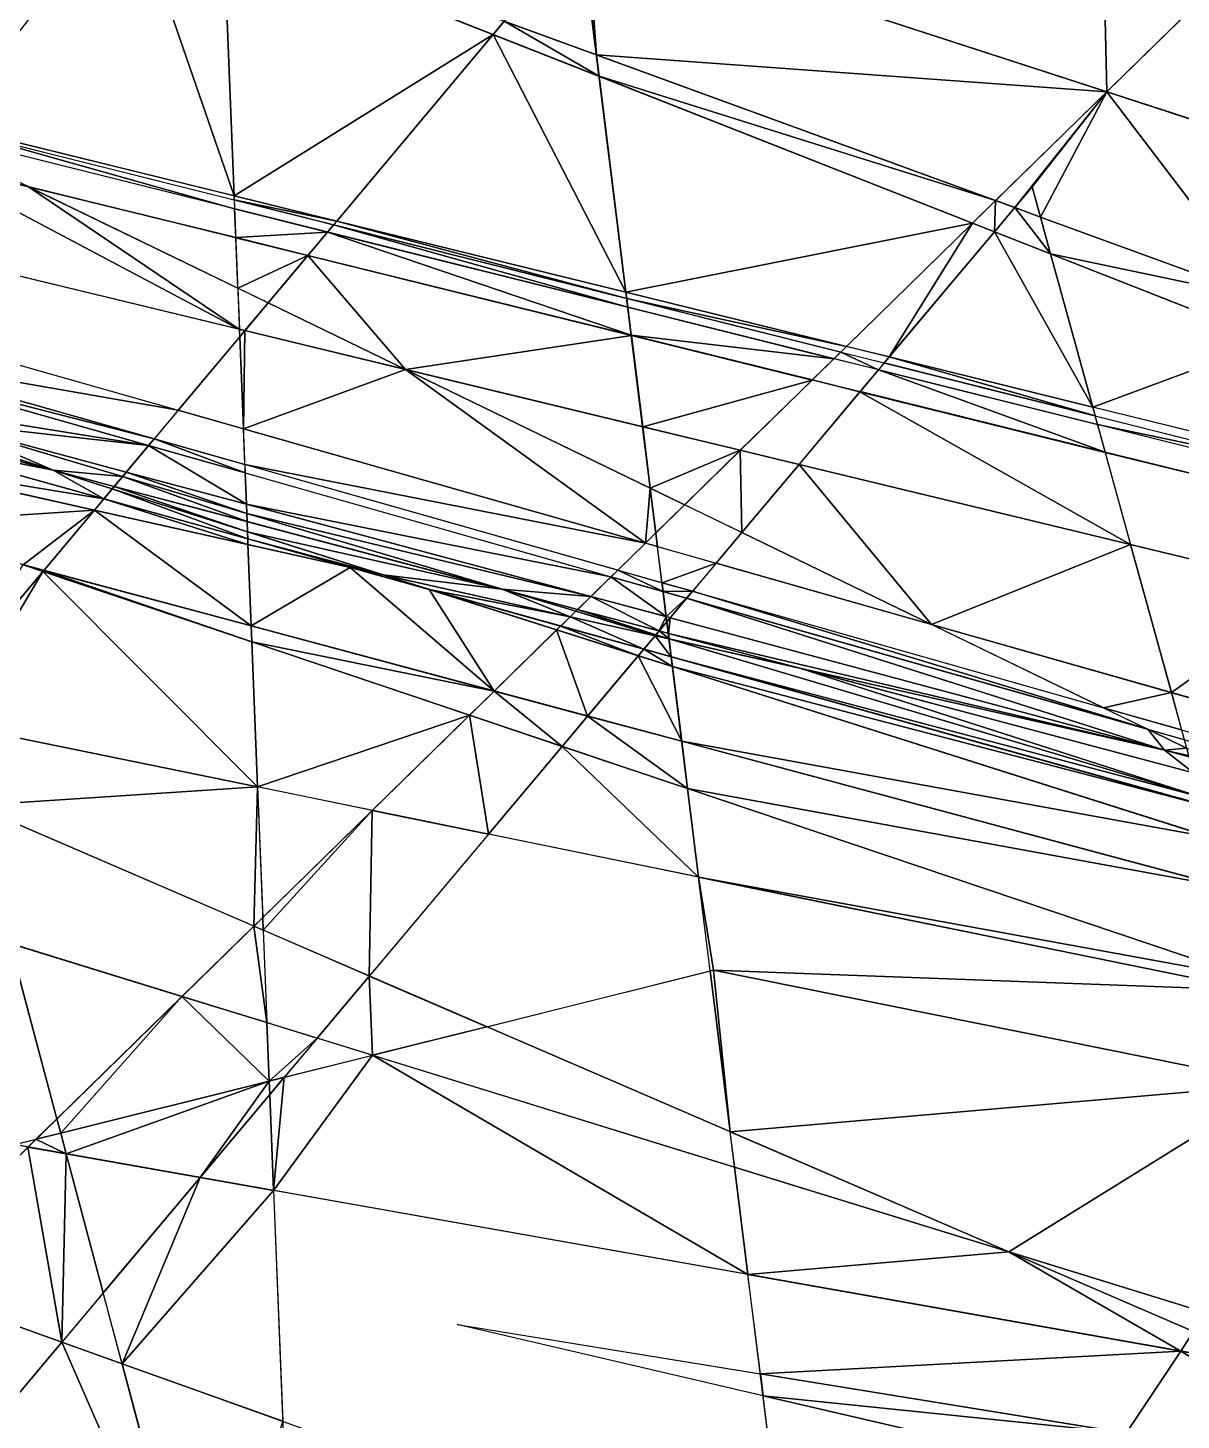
# Model space of a CAD drawing. Header units: metres. Extents: x -225 to 770, y -544 to 564.
# Drawn here: x 162.9 to 217.3, y 294 to 359.7 of the extents above; entities that cross this region are included whole.
import ezdxf

# ---------------------------------------------------------------- set-up
doc = ezdxf.new("R2010")
doc.units = ezdxf.units.M

msp = doc.modelspace()

# ---------------------------------------------------------------- linework, layer by layer
for p, q in [((293.37103, -475.85074, -728.49304), (164.16443, 563.9141, -1116.1304)), ((164.16443, 563.9141, -1116.1304), (201.89743, -384.79602, -724.80273)), ((388.77362, -535.27014, -747.6679), (119.34433, 476.88977, -1057.5647)), ((-161.32059, -10.187912, -715.7775), (326.06714, 466.47064, -1150.1343)), ((-35.793427, -83.73827, -743.004), (324.84503, 459.20618, -1146.4285)), ((249.52759, 436.53705, -1101.2909), (-201.80836, -101.81976, -657.25964)), ((32.129852, 419.3811, -991.81995), (760.3008, 133.12076, -1210.292)), ((30.675568, 416.25635, -989.7898), (730.02356, 77.34354, -1172.0273)), ((731.95435, 188.18149, -1220.7225), (38.14865, 413.7586, -992.2217)), ((38.14865, 413.7586, -992.2217), (765.15857, 148.19702, -1219.0732)), ((757.08057, 205.05893, -1239.7969), (18.314148, 389.6963, -972.5342)), ((18.314148, 389.6963, -972.5342), (754.4347, 208.65134, -1240.1035)), ((28.200867, 387.7458, -976.3353), (757.08057, 205.05893, -1239.7969)), ((761.18066, 204.59119, -1241.5203), (29.160217, 385.1684, -975.6745)), ((29.160217, 385.1684, -975.6745), (755.39404, 206.07397, -1239.4426)), ((758.76697, 204.04391, -1240.151), (15.405579, 383.44684, -968.47406)), ((15.405579, 383.44684, -968.47406), (732.4187, 179.90198, -1217.3708)), ((760.3008, 133.12076, -1210.292), (21.19217, 381.9641, -970.55176)), ((21.19217, 381.9641, -970.55176), (730.46954, 171.07516, -1212.6499)), ((765.15857, 148.19702, -1219.0732), (27.705933, 382.0437, -973.6444)), ((27.705933, 382.0437, -973.6444), (738.9325, 179.98157, -1220.4635)), ((730.02356, 77.34354, -1172.0273), (26.97879, 380.48132, -972.6294)), ((26.97879, 380.48132, -972.6294), (736.51886, 179.43427, -1219.0942)), ((732.4187, 179.90198, -1217.3708), (21.424377, 377.82434, -968.87585)), ((21.424377, 377.82434, -968.87585), (733.64087, 187.16644, -1221.0768)), ((19.010742, 377.27704, -967.5066), (731.95435, 188.18149, -1220.7225)), ((738.9325, 179.98157, -1220.4635), (86.268555, 354.79694, -989.39343)), ((86.268555, 354.79694, -989.39343), (758.76697, 204.04391, -1240.151)), ((210.2619, 352.16968, -1046.4789), (-206.00009, -143.2969, -637.40826)), ((422.08154, -417.31705, -814.1633), (210.2619, 352.16968, -1046.4789)), ((762.8671, 203.57614, -1241.8745), (68.878204, 345.26355, -977.11786)), ((68.878204, 345.26355, -977.11786), (710.635, 147.01282, -1192.9624)), ((769.61304, 199.51599, -1243.2913), (115.37268, 315.28015, -986.0206)), ((115.37268, 315.28015, -986.0206), (690.77, 108.9689, -1167.2322)), ((73.08838, 284.7296, -952.99493), (195.22412, 315.22046, -1023.4873)), ((195.22412, 315.22046, -1023.4873), (769.61304, 199.51599, -1243.2913)), ((730.46954, 171.07516, -1212.6499), (183.12543, 298.50217, -1010.5984)), ((183.12543, 298.50217, -1010.5984), (761.18066, 204.59119, -1241.5203))]:
    msp.add_line(p, q)
for points in [[(212.94452, 392.9005, -1065.2998), (213.78015, 356.65552, -1050.065), (189.24573, 364.6324, -1041.9846), (189.24583, 364.63248, -1041.9845)], [(213.78015, 356.65552, -1050.065), (212.94452, 392.9005, -1065.2998), (218.61176, 361.38074, -1054.3708), (218.61186, 361.38083, -1054.3707)], [(167.65543, 366.10297, -1032.4814), (172.60281, 351.74982, -1028.616), (159.00116, 355.09503, -1023.6719), (159.00127, 355.09512, -1023.67175)], [(167.65543, 366.10297, -1032.4814), (172.1015, 364.3551, -1033.8154), (172.60281, 351.74982, -1028.616), (172.60292, 351.7499, -1028.6158)], [(189.24573, 364.6324, -1041.9846), (189.70282, 358.399, -1039.5117), (188.96921, 364.30255, -1041.7126), (188.96931, 364.30264, -1041.7125)], [(189.70282, 358.399, -1039.5117), (189.24573, 364.6324, -1041.9846), (213.78015, 356.65552, -1050.065), (213.78026, 356.6556, -1050.0648)], [(184.82114, 359.35474, -1037.6316), (172.60281, 351.74982, -1028.616), (172.1015, 364.3551, -1033.8154), (172.10161, 364.3552, -1033.8153)], [(172.1015, 364.3551, -1033.8154), (185.35223, 359.98822, -1038.1542), (184.82114, 359.35474, -1037.6316), (184.82124, 359.35483, -1037.6315)], [(185.35223, 359.98822, -1038.1542), (188.96921, 364.30255, -1041.7126), (189.70282, 358.399, -1039.5117), (189.70293, 358.39908, -1039.5116)], [(213.78015, 356.65552, -1050.065), (218.61176, 361.38074, -1054.3708), (219.81409, 354.69373, -1052.0521), (219.8142, 354.69382, -1052.052)], [(189.82867, 357.3861, -1039.134), (184.82114, 359.35474, -1037.6316), (185.35223, 359.98822, -1038.1542), (185.35234, 359.9883, -1038.154)], [(189.70282, 358.399, -1039.5117), (189.82867, 357.3861, -1039.134), (185.35223, 359.98822, -1038.1542), (185.35234, 359.9883, -1038.154)], [(172.60281, 351.74982, -1028.616), (184.82114, 359.35474, -1037.6316), (177.44672, 350.55847, -1030.3767), (177.44682, 350.55856, -1030.3766)], [(191.09424, 347.20197, -1035.3373), (177.44672, 350.55847, -1030.3767), (184.82114, 359.35474, -1037.6316), (184.82124, 359.35483, -1037.6315)], [(184.82114, 359.35474, -1037.6316), (189.82867, 357.3861, -1039.134), (191.09424, 347.20197, -1035.3373), (191.09435, 347.20206, -1035.3372)], [(213.78015, 356.65552, -1050.065), (208.5307, 351.5216, -1045.3866), (189.70282, 358.399, -1039.5117), (189.70293, 358.39908, -1039.5116)], [(189.82867, 357.3861, -1039.134), (189.70282, 358.399, -1039.5117), (208.5307, 351.5216, -1045.3866), (208.5308, 351.5217, -1045.3865)], [(207.44571, 350.4605, -1044.4197), (191.09424, 347.20197, -1035.3373), (189.82867, 357.3861, -1039.134), (189.82878, 357.3862, -1039.1339)], [(208.5307, 351.5216, -1045.3866), (207.44571, 350.4605, -1044.4197), (189.82867, 357.3861, -1039.134), (189.82878, 357.3862, -1039.1339)], [(208.5307, 351.5216, -1045.3866), (213.78015, 356.65552, -1050.065), (209.43872, 351.18988, -1045.6699), (209.43883, 351.18997, -1045.6698)], [(210.2619, 352.16968, -1046.4789), (209.43872, 351.18988, -1045.6699), (213.78015, 356.65552, -1050.065), (213.78026, 356.6556, -1050.0648)], [(213.78015, 356.65552, -1050.065), (210.65381, 350.7461, -1046.0491), (210.2619, 352.16968, -1046.4789), (210.26201, 352.16977, -1046.4788)], [(213.78015, 356.65552, -1050.065), (221.21771, 346.88727, -1049.3455), (210.65381, 350.7461, -1046.0491), (210.65392, 350.7462, -1046.049)], [(221.21771, 346.88727, -1049.3455), (213.78015, 356.65552, -1050.065), (219.81409, 354.69373, -1052.0521), (219.8142, 354.69382, -1052.052)], [(158.63306, 354.62683, -1023.29724), (158.91373, 354.98383, -1023.5829), (172.6275, 351.1292, -1028.36), (172.62761, 351.1293, -1028.3599)], [(172.61075, 351.55084, -1028.5338), (172.6275, 351.1292, -1028.36), (158.91373, 354.98383, -1023.5829), (158.91383, 354.98392, -1023.58276)], [(157.71301, 353.4566, -1022.36066), (172.85345, 345.44836, -1026.0167), (154.83572, 349.79675, -1019.43176), (154.83583, 349.79684, -1019.43164)], [(162.9072, 352.1753, -1024.2471), (157.71301, 353.4566, -1022.36066), (157.71948, 353.46484, -1022.36725), (157.71959, 353.46494, -1022.3671)], [(162.9072, 352.1753, -1024.2471), (172.85345, 345.44836, -1026.0167), (157.71301, 353.4566, -1022.36066), (157.71312, 353.4567, -1022.36053)], [(157.71948, 353.46484, -1022.36725), (162.86438, 352.19598, -1024.2358), (162.9072, 352.1753, -1024.2471), (162.9073, 352.17538, -1024.247)], [(172.6814, 349.7751, -1027.8014), (162.9072, 352.1753, -1024.2471), (162.86438, 352.19598, -1024.2358), (162.86449, 352.19608, -1024.2357)], [(162.9072, 352.1753, -1024.2471), (172.6814, 349.7751, -1027.8014), (172.6818, 349.76404, -1027.7969), (172.6819, 349.76413, -1027.7968)], [(162.9072, 352.1753, -1024.2471), (172.77612, 347.39264, -1026.8186), (172.85345, 345.44836, -1026.0167), (172.85356, 345.44846, -1026.0166)], [(209.43872, 351.18988, -1045.6699), (210.2619, 352.16968, -1046.4789), (210.65381, 350.7461, -1046.0491), (210.65392, 350.7462, -1046.049)], [(172.61075, 351.55084, -1028.5338), (172.60281, 351.74982, -1028.616), (177.44672, 350.55847, -1030.3767), (177.44682, 350.55856, -1030.3766)], [(172.61075, 351.55084, -1028.5338), (177.44672, 350.55847, -1030.3767), (177.2945, 350.37683, -1030.2268), (177.2946, 350.37692, -1030.2267)], [(207.44571, 350.4605, -1044.4197), (208.5307, 351.5216, -1045.3866), (208.48325, 350.0526, -1044.731), (208.48335, 350.0527, -1044.7308)], [(209.43872, 351.18988, -1045.6699), (208.48325, 350.0526, -1044.731), (208.5307, 351.5216, -1045.3866), (208.5308, 351.5217, -1045.3865)], [(172.6814, 349.7751, -1027.8014), (172.6275, 351.1292, -1028.36), (177.0075, 350.0346, -1029.9445), (177.00761, 350.0347, -1029.9443)], [(208.48325, 350.0526, -1044.731), (209.43872, 351.18988, -1045.6699), (211.13123, 349.01166, -1045.5255), (211.13133, 349.01175, -1045.5254)], [(210.65381, 350.7461, -1046.0491), (211.13123, 349.01166, -1045.5255), (209.43872, 351.18988, -1045.6699), (209.43883, 351.18997, -1045.6698)], [(211.13123, 349.01166, -1045.5255), (210.65381, 350.7461, -1046.0491), (221.21771, 346.88727, -1049.3455), (221.21782, 346.88736, -1049.3453)], [(177.2945, 350.37683, -1030.2268), (191.18243, 346.49194, -1035.0725), (177.0075, 350.0346, -1029.9445), (177.00761, 350.0347, -1029.9443)], [(177.44672, 350.55847, -1030.3767), (191.13062, 346.909, -1035.228), (177.2945, 350.37683, -1030.2268), (177.2946, 350.37692, -1030.2267)], [(191.18243, 346.49194, -1035.0725), (177.2945, 350.37683, -1030.2268), (191.13062, 346.909, -1035.228), (191.13072, 346.9091, -1035.2279)], [(177.44672, 350.55847, -1030.3767), (191.09424, 347.20197, -1035.3373), (191.13062, 346.909, -1035.228), (191.13072, 346.9091, -1035.2279)], [(191.09424, 347.20197, -1035.3373), (207.44571, 350.4605, -1044.4197), (201.49759, 344.6433, -1039.1188), (201.4977, 344.6434, -1039.1187)], [(203.52063, 344.14575, -1039.8541), (201.49759, 344.6433, -1039.1188), (207.44571, 350.4605, -1044.4197), (207.44582, 350.4606, -1044.4196)], [(203.52063, 344.14575, -1039.8541), (207.44571, 350.4605, -1044.4197), (208.48325, 350.0526, -1044.731), (208.48335, 350.0527, -1044.7308)], [(172.6814, 349.7751, -1027.8014), (177.0075, 350.0346, -1029.9445), (176.08606, 348.9355, -1029.038), (176.08617, 348.93558, -1029.0378)], [(172.77612, 347.39264, -1026.8186), (172.6818, 349.76404, -1027.7969), (176.07828, 348.9262, -1029.0303), (176.07838, 348.9263, -1029.0302)], [(177.0075, 350.0346, -1029.9445), (191.34644, 345.17218, -1034.5806), (176.08606, 348.9355, -1029.038), (176.08617, 348.93558, -1029.0378)], [(191.34644, 345.17218, -1034.5806), (177.0075, 350.0346, -1029.9445), (191.18243, 346.49194, -1035.0725), (191.18254, 346.49203, -1035.0724)], [(203.52063, 344.14575, -1039.8541), (208.48325, 350.0526, -1044.731), (213.12067, 341.78473, -1043.3436), (213.12077, 341.78482, -1043.3435)], [(211.13123, 349.01166, -1045.5255), (213.12067, 341.78473, -1043.3436), (208.48325, 350.0526, -1044.731), (208.48335, 350.0527, -1044.7308)], [(172.77612, 347.39264, -1026.8186), (176.07828, 348.9262, -1029.0303), (174.21005, 346.69775, -1027.1924), (174.21016, 346.69785, -1027.1923)], [(176.07828, 348.9262, -1029.0303), (180.69177, 343.55664, -1028.8813), (174.21005, 346.69775, -1027.1924), (174.21016, 346.69785, -1027.1923)], [(176.08606, 348.9355, -1029.038), (191.34802, 345.15942, -1034.5758), (176.07828, 348.9262, -1029.0303), (176.07838, 348.9263, -1029.0302)], [(180.69177, 343.55664, -1028.8813), (176.07828, 348.9262, -1029.0303), (191.34802, 345.15942, -1034.5758), (191.34813, 345.15952, -1034.5757)], [(191.34802, 345.15942, -1034.5758), (176.08606, 348.9355, -1029.038), (191.34644, 345.17218, -1034.5806), (191.34654, 345.17227, -1034.5804)], [(221.21771, 346.88727, -1049.3455), (221.57391, 344.90643, -1048.6586), (211.13123, 349.01166, -1045.5255), (211.13133, 349.01175, -1045.5254)], [(213.12067, 341.78473, -1043.3436), (211.13123, 349.01166, -1045.5255), (221.57391, 344.90643, -1048.6586), (221.57402, 344.90652, -1048.6584)], [(201.49759, 344.6433, -1039.1188), (191.13062, 346.909, -1035.228), (191.09424, 347.20197, -1035.3373), (191.09435, 347.20206, -1035.3372)], [(191.13062, 346.909, -1035.228), (201.49759, 344.6433, -1039.1188), (201.2268, 344.37848, -1038.8774), (201.22691, 344.37857, -1038.8773)], [(173.11057, 345.38623, -1026.1106), (174.21005, 346.69775, -1027.1924), (180.69177, 343.55664, -1028.8813), (180.69188, 343.55673, -1028.8812)], [(191.34644, 345.17218, -1034.5806), (191.18243, 346.49194, -1035.0725), (200.90353, 344.06238, -1038.5894), (200.90364, 344.06247, -1038.5892)], [(154.63614, 344.3098, -1016.9723), (154.15448, 346.1192, -1017.52625), (169.96039, 341.62866, -1023.0115), (169.9605, 341.62875, -1023.01135)], [(172.86743, 345.0963, -1025.8715), (173.04022, 340.75372, -1024.0802), (169.96039, 341.62866, -1023.0115), (169.9605, 341.62875, -1023.01135)], [(172.86743, 345.0963, -1025.8715), (172.85345, 345.44836, -1026.0167), (173.11057, 345.38623, -1026.1106), (173.11067, 345.38632, -1026.1105)], [(172.86743, 345.0963, -1025.8715), (173.11057, 345.38623, -1026.1106), (173.04022, 340.75372, -1024.0802), (173.04033, 340.7538, -1024.0801)], [(180.69177, 343.55664, -1028.8813), (173.04022, 340.75372, -1024.0802), (173.11057, 345.38623, -1026.1106), (173.11067, 345.38632, -1026.1105)], [(180.69177, 343.55664, -1028.8813), (191.34802, 345.15942, -1034.5758), (191.88284, 340.85583, -1032.9714), (191.88295, 340.85593, -1032.9713)], [(191.34644, 345.17218, -1034.5806), (200.90353, 344.06238, -1038.5894), (199.8852, 343.06647, -1037.6819), (199.8853, 343.06656, -1037.6818)], [(191.88284, 340.85583, -1032.9714), (191.34802, 345.15942, -1034.5758), (199.87457, 343.0561, -1037.6724), (199.87468, 343.05618, -1037.6722)], [(213.12067, 341.78473, -1043.3436), (221.57391, 344.90643, -1048.6586), (222.55225, 339.46503, -1046.7719), (222.55235, 339.46512, -1046.7717)], [(168.83514, 340.2865, -1021.9044), (154.74774, 343.89056, -1016.8439), (154.63614, 344.3098, -1016.9723), (154.63625, 344.3099, -1016.97217)], [(154.63614, 344.3098, -1016.9723), (169.96039, 341.62866, -1023.0115), (168.83514, 340.2865, -1021.9044), (168.83525, 340.2866, -1021.9043)], [(203.00858, 343.53625, -1039.3508), (200.90353, 344.06238, -1038.5894), (201.2268, 344.37848, -1038.8774), (201.22691, 344.37857, -1038.8773)], [(203.00858, 343.53625, -1039.3508), (201.2268, 344.37848, -1038.8774), (203.28317, 343.8631, -1039.6207), (203.28328, 343.8632, -1039.6206)], [(168.56763, 339.9674, -1021.64124), (155.22076, 342.1134, -1016.2998), (154.74774, 343.89056, -1016.8439), (154.74785, 343.89066, -1016.84375)], [(154.74774, 343.89056, -1016.8439), (168.83514, 340.2865, -1021.9044), (168.56763, 339.9674, -1021.64124), (168.56773, 339.9675, -1021.6411)], [(180.69177, 343.55664, -1028.8813), (192.00977, 335.36438, -1030.6633), (173.04022, 340.75372, -1024.0802), (173.04033, 340.7538, -1024.0801)], [(180.69177, 343.55664, -1028.8813), (191.88284, 340.85583, -1032.9714), (192.2428, 337.95886, -1031.8914), (192.2429, 337.95895, -1031.8912)], [(180.69177, 343.55664, -1028.8813), (192.2428, 337.95886, -1031.8914), (192.00977, 335.36438, -1030.6633), (192.00987, 335.36447, -1030.6632)], [(213.70602, 339.65808, -1042.7015), (202.14557, 342.50903, -1038.5028), (203.00858, 343.53625, -1039.3508), (203.00868, 343.53635, -1039.3507)], [(213.70602, 339.65808, -1042.7015), (203.00858, 343.53625, -1039.3508), (213.34998, 340.95166, -1043.092), (213.35008, 340.95175, -1043.0919)], [(213.23517, 341.3687, -1043.218), (203.28317, 343.8631, -1039.6207), (203.52063, 344.14575, -1039.8541), (203.52074, 344.14584, -1039.854)], [(213.23517, 341.3687, -1043.218), (203.52063, 344.14575, -1039.8541), (213.12067, 341.78473, -1043.3436), (213.12077, 341.78482, -1043.3435)], [(191.88284, 340.85583, -1032.9714), (199.87457, 343.0561, -1037.6724), (196.48828, 339.74426, -1034.6545), (196.48839, 339.74435, -1034.6544)], [(202.13638, 342.4981, -1038.4938), (199.87457, 343.0561, -1037.6724), (199.8852, 343.06647, -1037.6819), (199.8853, 343.06656, -1037.6818)], [(202.13638, 342.4981, -1038.4938), (199.8852, 343.06647, -1037.6819), (202.14557, 342.50903, -1038.5028), (202.14568, 342.50912, -1038.5027)], [(214.90588, 335.29938, -1041.3856), (199.26068, 339.07526, -1035.6677), (202.13638, 342.4981, -1038.4938), (202.13649, 342.4982, -1038.4937)], [(214.90588, 335.29938, -1041.3856), (202.13638, 342.4981, -1038.4938), (213.71017, 339.643, -1042.697), (213.71028, 339.6431, -1042.6969)], [(155.22076, 342.1134, -1016.2998), (168.56763, 339.9674, -1021.64124), (158.79645, 341.05023, -1017.52026), (158.79655, 341.05032, -1017.52014)], [(155.3675, 341.56207, -1016.131), (158.79645, 341.05023, -1017.52026), (164.06854, 338.80298, -1019.02673), (164.06865, 338.80307, -1019.0266)], [(155.49677, 341.07648, -1015.9823), (155.3675, 341.56207, -1016.131), (164.06854, 338.80298, -1019.02673), (164.06865, 338.80307, -1019.0266)], [(155.66193, 340.45605, -1015.79236), (155.49677, 341.07648, -1015.9823), (164.06854, 338.80298, -1019.02673), (164.06865, 338.80307, -1019.0266)], [(167.34464, 338.50867, -1020.438), (164.06854, 338.80298, -1019.02673), (158.79645, 341.05023, -1017.52026), (158.79655, 341.05032, -1017.52014)], [(158.79645, 341.05023, -1017.52026), (167.51807, 338.71558, -1020.60864), (167.34464, 338.50867, -1020.438), (167.34474, 338.50876, -1020.43787)], [(167.51807, 338.71558, -1020.60864), (158.79645, 341.05023, -1017.52026), (168.56763, 339.9674, -1021.64124), (168.56773, 339.9675, -1021.6411)], [(213.34998, 340.95166, -1043.092), (213.23517, 341.3687, -1043.218), (222.63354, 339.01312, -1046.6151), (222.63365, 339.0132, -1046.615)], [(213.34998, 340.95166, -1043.092), (222.63354, 339.01312, -1046.6151), (222.70535, 338.61346, -1046.4766), (222.70546, 338.61356, -1046.4764)], [(166.45776, 337.4508, -1019.56555), (156.00586, 339.164, -1015.3967), (155.66193, 340.45605, -1015.79236), (155.66203, 340.45615, -1015.79224)], [(155.66193, 340.45605, -1015.79236), (164.06854, 338.80298, -1019.02673), (166.45776, 337.4508, -1019.56555), (166.45787, 337.4509, -1019.5654)], [(173.12286, 338.67426, -1023.2225), (168.56763, 339.9674, -1021.64124), (168.83514, 340.2865, -1021.9044), (168.83525, 340.2866, -1021.9043)], [(173.12286, 338.67426, -1023.2225), (168.83514, 340.2865, -1021.9044), (173.10693, 339.07617, -1023.38824), (173.10704, 339.07626, -1023.3881)], [(173.10693, 339.07617, -1023.38824), (173.04022, 340.75372, -1024.0802), (192.00977, 335.36438, -1030.6633), (192.00987, 335.36447, -1030.6632)], [(191.88284, 340.85583, -1032.9714), (196.48828, 339.74426, -1034.6545), (192.2428, 337.95886, -1031.8914), (192.2429, 337.95895, -1031.8912)], [(168.56763, 339.9674, -1021.64124), (173.18155, 337.19946, -1022.61414), (167.51807, 338.71558, -1020.60864), (167.51817, 338.71567, -1020.6085)], [(168.56763, 339.9674, -1021.64124), (173.12286, 338.67426, -1023.2225), (173.18155, 337.19946, -1022.61414), (173.18166, 337.19955, -1022.614)], [(196.48828, 339.74426, -1034.6545), (193.8609, 337.1748, -1032.313), (192.2428, 337.95886, -1031.8914), (192.2429, 337.95895, -1031.8912)], [(193.8609, 337.1748, -1032.313), (196.48828, 339.74426, -1034.6545), (196.5636, 335.86493, -1033.0172), (196.5637, 335.86502, -1033.0171)], [(199.26068, 339.07526, -1035.6677), (196.5636, 335.86493, -1033.0172), (196.48828, 339.74426, -1034.6545), (196.48839, 339.74435, -1034.6544)], [(213.71017, 339.643, -1042.697), (213.70602, 339.65808, -1042.7015), (222.92633, 337.38428, -1046.0503), (222.92644, 337.38437, -1046.0502)], [(213.71017, 339.643, -1042.697), (222.92633, 337.38428, -1046.0503), (222.92914, 337.3689, -1046.045), (222.92924, 337.369, -1046.0449)], [(166.45776, 337.4508, -1019.56555), (166.0133, 336.9206, -1019.12823), (156.00586, 339.164, -1015.3967), (156.00597, 339.1641, -1015.3966)], [(156.76291, 336.32013, -1014.526), (156.00586, 339.164, -1015.3967), (166.0133, 336.9206, -1019.12823), (166.01341, 336.9207, -1019.1281)], [(173.10693, 339.07617, -1023.38824), (192.00977, 335.36438, -1030.6633), (190.70618, 334.08948, -1029.5015), (190.70628, 334.08957, -1029.5013)], [(196.5636, 335.86493, -1033.0172), (199.26068, 339.07526, -1035.6677), (205.51257, 331.5282, -1035.3492), (205.51268, 331.5283, -1035.3491)], [(214.90588, 335.29938, -1041.3856), (205.51257, 331.5282, -1035.3492), (199.26068, 339.07526, -1035.6677), (199.26079, 339.07535, -1035.6676)], [(166.85156, 337.92053, -1019.95294), (166.45776, 337.4508, -1019.56555), (164.06854, 338.80298, -1019.02673), (164.06865, 338.80307, -1019.0266)], [(164.06854, 338.80298, -1019.02673), (167.34464, 338.50867, -1020.438), (166.95056, 338.03857, -1020.05035), (166.95067, 338.03867, -1020.05023)], [(166.85156, 337.92053, -1019.95294), (164.06854, 338.80298, -1019.02673), (166.95056, 338.03857, -1020.05035), (166.95067, 338.03867, -1020.05023)], [(173.21417, 336.37726, -1022.27496), (166.95056, 338.03857, -1020.05035), (167.34464, 338.50867, -1020.438), (167.34474, 338.50876, -1020.43787)], [(173.19867, 336.76807, -1022.43616), (167.34464, 338.50867, -1020.438), (167.51807, 338.71558, -1020.60864), (167.51817, 338.71567, -1020.6085)], [(167.34464, 338.50867, -1020.438), (173.19867, 336.76807, -1022.43616), (173.21417, 336.37726, -1022.27496), (173.21428, 336.37735, -1022.27484)], [(173.19867, 336.76807, -1022.43616), (167.51807, 338.71558, -1020.60864), (173.18155, 337.19946, -1022.61414), (173.18166, 337.19955, -1022.614)], [(190.38379, 333.77423, -1029.2142), (173.18155, 337.19946, -1022.61414), (173.12286, 338.67426, -1023.2225), (173.12297, 338.67435, -1023.22235)], [(166.85156, 337.92053, -1019.95294), (173.2467, 335.5609, -1021.9383), (166.45776, 337.4508, -1019.56555), (166.45787, 337.4509, -1019.5654)], [(166.85156, 337.92053, -1019.95294), (166.95056, 338.03857, -1020.05035), (173.23334, 335.89685, -1022.0768), (173.23344, 335.89694, -1022.07666)], [(166.85156, 337.92053, -1019.95294), (173.23334, 335.89685, -1022.0768), (173.2467, 335.5609, -1021.9383), (173.24681, 335.561, -1021.9382)], [(166.95056, 338.03857, -1020.05035), (173.21417, 336.37726, -1022.27496), (173.23334, 335.89685, -1022.0768), (173.23344, 335.89694, -1022.07666)], [(192.2428, 337.95886, -1031.8914), (192.50504, 335.8487, -1031.1046), (192.00977, 335.36438, -1030.6633), (192.00987, 335.36447, -1030.6632)], [(192.50504, 335.8487, -1031.1046), (192.2428, 337.95886, -1031.8914), (193.8609, 337.1748, -1032.313), (193.86101, 337.1749, -1032.3129)], [(166.0133, 336.9206, -1019.12823), (166.45776, 337.4508, -1019.56555), (173.2572, 335.29675, -1021.8293), (173.25731, 335.29684, -1021.82916)], [(173.2467, 335.5609, -1021.9383), (173.2572, 335.29675, -1021.8293), (166.45776, 337.4508, -1019.56555), (166.45787, 337.4509, -1019.5654)], [(173.18155, 337.19946, -1022.61414), (190.38379, 333.77423, -1029.2142), (189.43677, 332.84796, -1028.3702), (189.43687, 332.84805, -1028.3701)], [(173.19867, 336.76807, -1022.43616), (173.18155, 337.19946, -1022.61414), (189.43677, 332.84796, -1028.3702), (189.43687, 332.84805, -1028.3701)], [(166.0133, 336.9206, -1019.12823), (162.64691, 334.339, -1016.4346), (156.76291, 336.32013, -1014.526), (156.76302, 336.32022, -1014.5259)], [(162.64691, 334.339, -1016.4346), (166.0133, 336.9206, -1019.12823), (163.6286, 334.0761, -1016.7821), (163.62871, 334.0762, -1016.782)], [(173.40991, 331.45618, -1020.2451), (163.6286, 334.0761, -1016.7821), (166.0133, 336.9206, -1019.12823), (166.01341, 336.9207, -1019.1281)], [(173.40991, 331.45618, -1020.2451), (166.0133, 336.9206, -1019.12823), (173.2572, 335.29675, -1021.8293), (173.25731, 335.29684, -1021.82916)], [(185.24573, 333.18616, -1026.5482), (173.21417, 336.37726, -1022.27496), (173.19867, 336.76807, -1022.43616), (173.19878, 336.76816, -1022.43604)], [(173.19867, 336.76807, -1022.43616), (189.43677, 332.84796, -1028.3702), (185.24573, 333.18616, -1026.5482), (185.24583, 333.18625, -1026.5481)], [(185.24573, 333.18616, -1026.5482), (173.23334, 335.89685, -1022.0768), (173.21417, 336.37726, -1022.27496), (173.21428, 336.37735, -1022.27484)], [(179.63284, 333.86755, -1024.2067), (173.2467, 335.5609, -1021.9383), (173.23334, 335.89685, -1022.0768), (173.23344, 335.89694, -1022.07666)], [(173.23334, 335.89685, -1022.0768), (185.24573, 333.18616, -1026.5482), (179.63284, 333.86755, -1024.2067), (179.63295, 333.86765, -1024.2065)], [(192.58554, 335.20074, -1030.863), (192.00977, 335.36438, -1030.6633), (192.50504, 335.8487, -1031.1046), (192.50514, 335.8488, -1031.1045)], [(205.51257, 331.5282, -1035.3492), (195.34656, 334.41638, -1031.8213), (196.5636, 335.86493, -1033.0172), (196.5637, 335.86502, -1033.0171)], [(179.63284, 333.86755, -1024.2067), (178.07632, 334.2165, -1023.6262), (173.2467, 335.5609, -1021.9383), (173.24681, 335.561, -1021.9382)], [(173.2572, 335.29675, -1021.8293), (173.2467, 335.5609, -1021.9383), (178.07632, 334.2165, -1023.6262), (178.07643, 334.21658, -1023.6261)], [(173.40991, 331.45618, -1020.2451), (173.2572, 335.29675, -1021.8293), (178.07632, 334.2165, -1023.6262), (178.07643, 334.21658, -1023.6261)], [(192.79724, 333.4969, -1030.2278), (192.58554, 335.20074, -1030.863), (195.34656, 334.41638, -1031.8213), (195.34666, 334.41647, -1031.8212)], [(205.51257, 331.5282, -1035.3492), (214.90588, 335.29938, -1041.3856), (216.82898, 328.31317, -1039.2764), (216.82909, 328.31326, -1039.2762)], [(223.68204, 333.18134, -1044.593), (216.82898, 328.31317, -1039.2764), (214.90588, 335.29938, -1041.3856), (214.90599, 335.29947, -1041.3855)], [(158.87091, 328.40112, -1012.10144), (162.64691, 334.339, -1016.4346), (163.58441, 334.02338, -1016.73865), (163.58452, 334.02347, -1016.7385)], [(162.64691, 334.339, -1016.4346), (163.6286, 334.0761, -1016.7821), (163.58441, 334.02338, -1016.73865), (163.58452, 334.02347, -1016.7385)], [(192.79724, 333.4969, -1030.2278), (195.34656, 334.41638, -1031.8213), (194.23245, 333.09027, -1030.7264), (194.23256, 333.09036, -1030.7263)], [(158.87091, 328.40112, -1012.10144), (163.58441, 334.02338, -1016.73865), (159.29614, 326.80347, -1011.6123), (159.29625, 326.80356, -1011.6122)], [(173.71207, 323.8603, -1017.11194), (159.29614, 326.80347, -1011.6123), (163.58441, 334.02338, -1016.73865), (163.58452, 334.02347, -1016.7385)], [(173.43982, 330.70532, -1019.9354), (163.58441, 334.02338, -1016.73865), (163.6286, 334.0761, -1016.7821), (163.62871, 334.0762, -1016.782)], [(163.58441, 334.02338, -1016.73865), (173.43982, 330.70532, -1019.9354), (173.71207, 323.8603, -1017.11194), (173.71217, 323.86038, -1017.1118)], [(163.6286, 334.0761, -1016.7821), (173.40991, 331.45618, -1020.2451), (173.43982, 330.70532, -1019.9354), (173.43993, 330.7054, -1019.9353)], [(184.8739, 328.38562, -1024.3038), (173.40991, 331.45618, -1020.2451), (178.07632, 334.2165, -1023.6262), (178.07643, 334.21658, -1023.6261)], [(178.07632, 334.2165, -1023.6262), (179.63284, 333.86755, -1024.2067), (181.81146, 333.17676, -1024.9318), (181.81157, 333.17685, -1024.9316)], [(184.8739, 328.38562, -1024.3038), (178.07632, 334.2165, -1023.6262), (181.81146, 333.17676, -1024.9318), (181.81157, 333.17685, -1024.9316)], [(179.63284, 333.86755, -1024.2067), (188.45673, 331.8896, -1027.4968), (181.81146, 333.17676, -1024.9318), (181.81157, 333.17685, -1024.9316)], [(188.45673, 331.8896, -1027.4968), (179.63284, 333.86755, -1024.2067), (185.24573, 333.18616, -1026.5482), (185.24583, 333.18625, -1026.5481)], [(192.9963, 331.89508, -1029.6307), (189.43677, 332.84796, -1028.3702), (190.38379, 333.77423, -1029.2142), (190.3839, 333.77432, -1029.2141)], [(192.8498, 333.07416, -1030.0703), (190.38379, 333.77423, -1029.2142), (190.70618, 334.08948, -1029.5015), (190.70628, 334.08957, -1029.5013)], [(192.8498, 333.07416, -1030.0703), (192.9963, 331.89508, -1029.6307), (190.38379, 333.77423, -1029.2142), (190.3839, 333.77432, -1029.2141)], [(192.8498, 333.07416, -1030.0703), (190.70618, 334.08948, -1029.5015), (192.79724, 333.4969, -1030.2278), (192.79735, 333.49698, -1030.2277)], [(181.81146, 333.17676, -1024.9318), (188.00885, 331.45154, -1027.0977), (187.82355, 331.27026, -1026.9325), (187.82365, 331.27036, -1026.9324)], [(188.00885, 331.45154, -1027.0977), (181.81146, 333.17676, -1024.9318), (188.45673, 331.8896, -1027.4968), (188.45683, 331.88968, -1027.4967)], [(184.8739, 328.38562, -1024.3038), (181.81146, 333.17676, -1024.9318), (187.82355, 331.27026, -1026.9325), (187.82365, 331.27036, -1026.9324)], [(189.43677, 332.84796, -1028.3702), (188.81464, 332.23962, -1027.8158), (185.24573, 333.18616, -1026.5482), (185.24583, 333.18625, -1026.5481)], [(185.24573, 333.18616, -1026.5482), (188.7248, 332.15167, -1027.7357), (188.45673, 331.8896, -1027.4968), (188.45683, 331.88968, -1027.4967)], [(188.7248, 332.15167, -1027.7357), (185.24573, 333.18616, -1026.5482), (188.81464, 332.23962, -1027.8158), (188.81474, 332.23972, -1027.8157)], [(192.8498, 333.07416, -1030.0703), (192.79724, 333.4969, -1030.2278), (194.23245, 333.09027, -1030.7264), (194.23256, 333.09036, -1030.7263)], [(192.8498, 333.07416, -1030.0703), (194.23245, 333.09027, -1030.7264), (193.95532, 332.76038, -1030.4541), (193.95543, 332.76047, -1030.454)], [(192.8498, 333.07416, -1030.0703), (193.95532, 332.76038, -1030.4541), (192.9963, 331.89508, -1029.6307), (192.99641, 331.89517, -1029.6306)], [(194.23245, 333.09027, -1030.7264), (215.7185, 326.5822, -1038.0087), (193.95532, 332.76038, -1030.4541), (193.95543, 332.76047, -1030.454)], [(215.7185, 326.5822, -1038.0087), (194.23245, 333.09027, -1030.7264), (213.63174, 327.5935, -1037.4648), (213.63185, 327.5936, -1037.4647)], [(216.82898, 328.31317, -1039.2764), (223.68204, 333.18134, -1044.593), (224.97339, 325.99927, -1042.1028), (224.9735, 325.99936, -1042.1027)], [(188.81464, 332.23962, -1027.8158), (189.43677, 332.84796, -1028.3702), (192.66074, 331.21948, -1029.1819), (192.66084, 331.21957, -1029.1818)], [(189.43677, 332.84796, -1028.3702), (192.9963, 331.89508, -1029.6307), (192.66074, 331.21948, -1029.1819), (192.66084, 331.21957, -1029.1818)], [(193.18579, 331.84442, -1029.6978), (192.9963, 331.89508, -1029.6307), (193.95532, 332.76038, -1030.4541), (193.95543, 332.76047, -1030.454)], [(193.95532, 332.76038, -1030.4541), (216.50323, 325.60242, -1037.9547), (193.18579, 331.84442, -1029.6978), (193.1859, 331.8445, -1029.6976)], [(216.50323, 325.60242, -1037.9547), (193.95532, 332.76038, -1030.4541), (215.7185, 326.5822, -1038.0087), (215.71861, 326.5823, -1038.0085)], [(191.93698, 330.35803, -1028.4706), (188.00885, 331.45154, -1027.0977), (188.45673, 331.8896, -1027.4968), (188.45683, 331.88968, -1027.4967)], [(192.46817, 330.99023, -1028.9926), (188.45673, 331.8896, -1027.4968), (188.7248, 332.15167, -1027.7357), (188.7249, 332.15176, -1027.7356)], [(188.45673, 331.8896, -1027.4968), (192.46817, 330.99023, -1028.9926), (191.93698, 330.35803, -1028.4706), (191.93709, 330.35812, -1028.4705)], [(192.50073, 331.02905, -1029.0245), (188.7248, 332.15167, -1027.7357), (188.81464, 332.23962, -1027.8158), (188.81474, 332.23972, -1027.8157)], [(188.7248, 332.15167, -1027.7357), (192.50073, 331.02905, -1029.0245), (192.46817, 330.99023, -1028.9926), (192.46828, 330.99033, -1028.9924)], [(192.50073, 331.02905, -1029.0245), (188.81464, 332.23962, -1027.8158), (192.66074, 331.21948, -1029.1819), (192.66084, 331.21957, -1029.1818)], [(193.02621, 331.65448, -1029.541), (192.66074, 331.21948, -1029.1819), (192.9963, 331.89508, -1029.6307), (192.99641, 331.89517, -1029.6306)], [(193.18579, 331.84442, -1029.6978), (193.02621, 331.65448, -1029.541), (192.9963, 331.89508, -1029.6307), (192.99641, 331.89517, -1029.6306)], [(193.18579, 331.84442, -1029.6978), (193.0946, 331.10437, -1029.3359), (193.02621, 331.65448, -1029.541), (193.02632, 331.65457, -1029.5409)], [(193.0946, 331.10437, -1029.3359), (193.18579, 331.84442, -1029.6978), (216.50323, 325.60242, -1037.9547), (216.50334, 325.6025, -1037.9546)], [(184.8739, 328.38562, -1024.3038), (173.43982, 330.70532, -1019.9354), (173.40991, 331.45618, -1020.2451), (173.41002, 331.45627, -1020.245)], [(184.8739, 328.38562, -1024.3038), (187.82355, 331.27026, -1026.9325), (189.28683, 327.20355, -1025.8662), (189.28694, 327.20364, -1025.8661)], [(191.67688, 330.04834, -1028.215), (187.82355, 331.27026, -1026.9325), (188.00885, 331.45154, -1027.0977), (188.00896, 331.45163, -1027.0975)], [(187.82355, 331.27026, -1026.9325), (191.67688, 330.04834, -1028.215), (189.28683, 327.20355, -1025.8662), (189.28694, 327.20364, -1025.8661)], [(188.00885, 331.45154, -1027.0977), (191.93698, 330.35803, -1028.4706), (191.67688, 330.04834, -1028.215), (191.67699, 330.04843, -1028.2148)], [(193.12708, 330.84277, -1029.2384), (192.50073, 331.02905, -1029.0245), (192.66074, 331.21948, -1029.1819), (192.66084, 331.21957, -1029.1818)], [(192.66074, 331.21948, -1029.1819), (193.02621, 331.65448, -1029.541), (193.0946, 331.10437, -1029.3359), (193.09471, 331.10446, -1029.3358)], [(193.12708, 330.84277, -1029.2384), (192.66074, 331.21948, -1029.1819), (193.0946, 331.10437, -1029.3359), (193.09471, 331.10446, -1029.3358)], [(193.0946, 331.10437, -1029.3359), (216.50323, 325.60242, -1037.9547), (199.29254, 329.4605, -1031.5372), (199.29265, 329.4606, -1031.5371)], [(193.12708, 330.84277, -1029.2384), (193.0946, 331.10437, -1029.3359), (199.29254, 329.4605, -1031.5372), (199.29265, 329.4606, -1031.5371)], [(213.63174, 327.5935, -1037.4648), (205.51257, 331.5282, -1035.3492), (216.82898, 328.31317, -1039.2764), (216.82909, 328.31326, -1039.2762)], [(183.71014, 327.24744, -1023.2667), (173.71207, 323.8603, -1017.11194), (173.43982, 330.70532, -1019.9354), (173.43993, 330.7054, -1019.9353)], [(173.43982, 330.70532, -1019.9354), (184.8739, 328.38562, -1024.3038), (183.71014, 327.24744, -1023.2667), (183.71025, 327.24753, -1023.2666)], [(193.23212, 329.99756, -1028.9233), (191.93698, 330.35803, -1028.4706), (192.46817, 330.99023, -1028.9926), (192.46828, 330.99033, -1028.9924)], [(193.12708, 330.84253, -1029.2383), (192.46817, 330.99023, -1028.9926), (192.50073, 331.02905, -1029.0245), (192.50084, 331.02914, -1029.0244)], [(192.46817, 330.99023, -1028.9926), (193.12708, 330.84253, -1029.2383), (193.23212, 329.99756, -1028.9233), (193.23222, 329.99765, -1028.9232)], [(193.12708, 330.84277, -1029.2384), (193.12708, 330.84253, -1029.2383), (192.50073, 331.02905, -1029.0245), (192.50084, 331.02914, -1029.0244)], [(193.12708, 330.84277, -1029.2384), (199.29254, 329.4605, -1031.5372), (193.12988, 330.84198, -1029.2394), (193.12999, 330.84207, -1029.2393)], [(193.12708, 330.84277, -1029.2384), (193.12988, 330.84198, -1029.2394), (193.12708, 330.84253, -1029.2383), (193.12718, 330.84262, -1029.2382)], [(193.12988, 330.84198, -1029.2394), (193.23212, 329.99756, -1028.9233), (193.12708, 330.84253, -1029.2383), (193.12718, 330.84262, -1029.2382)], [(199.29254, 329.4605, -1031.5372), (218.18341, 323.39282, -1037.7909), (193.12988, 330.84198, -1029.2394), (193.12999, 330.84207, -1029.2393)], [(193.23212, 329.99756, -1028.9233), (193.12988, 330.84198, -1029.2394), (218.18341, 323.39282, -1037.7909), (218.18352, 323.3929, -1037.7908)], [(193.72708, 326.01422, -1027.4382), (189.28683, 327.20355, -1025.8662), (191.67688, 330.04834, -1028.215), (191.67699, 330.04843, -1028.2148)], [(193.2893, 329.53705, -1028.7516), (191.67688, 330.04834, -1028.215), (191.93698, 330.35803, -1028.4706), (191.93709, 330.35812, -1028.4705)], [(191.67688, 330.04834, -1028.215), (193.2893, 329.53705, -1028.7516), (193.72708, 326.01422, -1027.4382), (193.72719, 326.0143, -1027.4381)], [(191.93698, 330.35803, -1028.4706), (193.23212, 329.99756, -1028.9233), (193.2893, 329.53705, -1028.7516), (193.28941, 329.53714, -1028.7515)], [(218.2851, 323.02338, -1037.6793), (193.2893, 329.53705, -1028.7516), (193.23212, 329.99756, -1028.9233), (193.23222, 329.99765, -1028.9232)], [(193.23212, 329.99756, -1028.9233), (218.18341, 323.39282, -1037.7909), (218.2851, 323.02338, -1037.6793), (218.2852, 323.02347, -1037.6792)], [(218.71112, 321.47583, -1037.2122), (193.72708, 326.01422, -1027.4382), (193.2893, 329.53705, -1028.7516), (193.28941, 329.53714, -1028.7515)], [(193.2893, 329.53705, -1028.7516), (218.2851, 323.02338, -1037.6793), (218.71112, 321.47583, -1037.2122), (218.71123, 321.47592, -1037.212)], [(217.8695, 324.53333, -1038.1353), (199.29254, 329.4605, -1031.5372), (216.50323, 325.60242, -1037.9547), (216.50334, 325.6025, -1037.9546)], [(199.29254, 329.4605, -1031.5372), (217.8695, 324.53333, -1038.1353), (218.18341, 323.39282, -1037.7909), (218.18352, 323.3929, -1037.7908)], [(188.08594, 325.77417, -1024.686), (183.71014, 327.24744, -1023.2667), (184.8739, 328.38562, -1024.3038), (184.87401, 328.3857, -1024.3037)], [(184.8739, 328.38562, -1024.3038), (189.28683, 327.20355, -1025.8662), (188.08594, 325.77417, -1024.686), (188.08604, 325.77426, -1024.6859)], [(213.63174, 327.5935, -1037.4648), (216.82898, 328.31317, -1039.2764), (217.31433, 326.5501, -1038.7441), (217.31444, 326.5502, -1038.744)], [(173.71207, 323.8603, -1017.11194), (183.71014, 327.24744, -1023.2667), (179.11816, 322.7566, -1019.1744), (179.11827, 322.75668, -1019.17426)], [(184.60889, 321.63556, -1021.26904), (179.11816, 322.7566, -1019.1744), (183.71014, 327.24744, -1023.2667), (183.71025, 327.24753, -1023.2666)], [(183.71014, 327.24744, -1023.2667), (188.08594, 325.77417, -1024.686), (184.60889, 321.63556, -1021.26904), (184.609, 321.63565, -1021.2689)], [(188.08594, 325.77417, -1024.686), (189.28683, 327.20355, -1025.8662), (194.00452, 323.7815, -1026.6058), (194.00462, 323.7816, -1026.6057)], [(189.28683, 327.20355, -1025.8662), (193.72708, 326.01422, -1027.4382), (194.00452, 323.7815, -1026.6058), (194.00462, 323.7816, -1026.6057)], [(173.71207, 323.8603, -1017.11194), (160.31091, 322.9914, -1010.44507), (159.29614, 326.80347, -1011.6123), (159.29625, 326.80356, -1011.6122)], [(217.44, 326.09357, -1038.6062), (217.54974, 325.69482, -1038.4858), (215.7185, 326.5822, -1038.0087), (215.71861, 326.5823, -1038.0085)], [(216.50323, 325.60242, -1037.9547), (215.7185, 326.5822, -1038.0087), (217.54974, 325.69482, -1038.4858), (217.54985, 325.69492, -1038.4857)], [(219.3511, 319.15094, -1036.5103), (194.00452, 323.7815, -1026.6058), (193.72708, 326.01422, -1027.4382), (193.72719, 326.0143, -1027.4381)], [(218.71112, 321.47583, -1037.2122), (219.3511, 319.15094, -1036.5103), (193.72708, 326.01422, -1027.4382), (193.72719, 326.0143, -1027.4381)], [(194.5227, 319.61145, -1025.0513), (184.60889, 321.63556, -1021.26904), (188.08594, 325.77417, -1024.686), (188.08604, 325.77426, -1024.6859)], [(188.08594, 325.77417, -1024.686), (194.00452, 323.7815, -1026.6058), (194.5227, 319.61145, -1025.0513), (194.52281, 319.61154, -1025.0511)], [(217.54974, 325.69482, -1038.4858), (217.64569, 325.3463, -1038.3806), (216.50323, 325.60242, -1037.9547), (216.50334, 325.6025, -1037.9546)], [(216.50323, 325.60242, -1037.9547), (217.66046, 325.2926, -1038.3645), (217.8695, 324.53333, -1038.1353), (217.86961, 324.53342, -1038.1351)], [(217.66046, 325.2926, -1038.3645), (216.50323, 325.60242, -1037.9547), (217.64569, 325.3463, -1038.3806), (217.6458, 325.3464, -1038.3805)], [(173.71207, 323.8603, -1017.11194), (173.53015, 317.2915, -1014.19434), (160.31091, 322.9914, -1010.44507), (160.31102, 322.9915, -1010.44495)], [(173.71207, 323.8603, -1017.11194), (173.95673, 317.70874, -1014.5745), (173.53015, 317.2915, -1014.19434), (173.53026, 317.2916, -1014.1942)], [(194.00452, 323.7815, -1026.6058), (219.3511, 319.15094, -1036.5103), (220.53525, 314.84918, -1035.2114), (220.53535, 314.84927, -1035.2113)], [(194.00452, 323.7815, -1026.6058), (220.53525, 314.84918, -1035.2114), (194.5227, 319.61145, -1025.0513), (194.52281, 319.61154, -1025.0511)], [(173.98108, 317.0971, -1014.32227), (173.95673, 317.70874, -1014.5745), (179.11816, 322.7566, -1019.1744), (179.11827, 322.75668, -1019.17426)], [(173.98108, 317.0971, -1014.32227), (179.11816, 322.7566, -1019.1744), (178.98376, 314.94006, -1015.7411), (178.98387, 314.94016, -1015.74097)], [(179.11816, 322.7566, -1019.1744), (184.60889, 321.63556, -1021.26904), (178.98376, 314.94006, -1015.7411), (178.98387, 314.94016, -1015.74097)], [(220.69525, 314.268, -1035.036), (194.5227, 319.61145, -1025.0513), (220.53525, 314.84918, -1035.2114), (220.53535, 314.84927, -1035.2113)], [(194.5227, 319.61145, -1025.0513), (220.69525, 314.268, -1035.036), (195.22412, 315.22046, -1023.4873), (195.22423, 315.22055, -1023.4872)], [(195.07306, 315.18274, -1023.40015), (194.5227, 319.61145, -1025.0513), (195.22412, 315.22046, -1023.4873), (195.22423, 315.22055, -1023.4872)], [(173.53015, 317.2915, -1014.19434), (174.1543, 312.74182, -1012.52576), (170.14456, 313.98047, -1011.1771), (170.14467, 313.98056, -1011.177)], [(173.95673, 317.70874, -1014.5745), (173.98108, 317.0971, -1014.32227), (173.53015, 317.2915, -1014.19434), (173.53026, 317.2916, -1014.1942)], [(174.1543, 312.74182, -1012.52576), (173.53015, 317.2915, -1014.19434), (173.98108, 317.0971, -1014.32227), (173.98119, 317.0972, -1014.32214)], [(164.2453, 308.21112, -1005.9198), (162.04333, 316.4831, -1008.4524), (170.14456, 313.98047, -1011.1771), (170.14467, 313.98056, -1011.177)], [(179.13379, 311.2035, -1014.2005), (176.52228, 312.01025, -1013.3222), (178.98376, 314.94006, -1015.7411), (178.98387, 314.94016, -1015.74097)], [(179.13379, 311.2035, -1014.2005), (178.98376, 314.94006, -1015.7411), (184.52704, 312.54993, -1017.31335), (184.52715, 312.55002, -1017.31323)], [(195.07306, 315.18274, -1023.40015), (196.01581, 307.5962, -1020.5718), (184.52704, 312.54993, -1017.31335), (184.52715, 312.55002, -1017.31323)], [(195.07306, 315.18274, -1023.40015), (195.22412, 315.22046, -1023.4873), (196.01581, 307.5962, -1020.5718), (196.01591, 307.59628, -1020.57166)], [(221.91302, 309.84424, -1033.7004), (195.22412, 315.22046, -1023.4873), (220.69525, 314.268, -1035.036), (220.69536, 314.2681, -1035.0359)], [(195.22412, 315.22046, -1023.4873), (221.91302, 309.84424, -1033.7004), (196.01581, 307.5962, -1020.5718), (196.01591, 307.59628, -1020.57166)], [(164.2453, 308.21112, -1005.9198), (170.14456, 313.98047, -1011.1771), (164.42609, 307.5318, -1005.7118), (164.4262, 307.5319, -1005.7117)], [(170.14456, 313.98047, -1011.1771), (174.26382, 309.98767, -1011.3898), (164.42609, 307.5318, -1005.7118), (164.4262, 307.5319, -1005.7117)], [(174.26382, 309.98767, -1011.3898), (170.14456, 313.98047, -1011.1771), (174.1543, 312.74182, -1012.52576), (174.1544, 312.7419, -1012.52563)], [(174.26382, 309.98767, -1011.3898), (174.1543, 312.74182, -1012.52576), (176.52228, 312.01025, -1013.3222), (176.52238, 312.01035, -1013.3221)], [(174.26382, 309.98767, -1011.3898), (176.52228, 312.01025, -1013.3222), (174.9715, 310.16443, -1011.7982), (174.9716, 310.16452, -1011.7981)], [(174.46924, 304.82336, -1009.2595), (179.13379, 311.2035, -1014.2005), (196.85254, 300.86273, -1018.06146), (196.85265, 300.86282, -1018.06134)], [(179.13379, 311.2035, -1014.2005), (174.46924, 304.82336, -1009.2595), (174.9715, 310.16443, -1011.7982), (174.9716, 310.16452, -1011.7981)], [(196.2236, 305.9242, -1019.9484), (196.85254, 300.86273, -1018.06146), (179.13379, 311.2035, -1014.2005), (179.1339, 311.20358, -1014.2004)], [(174.9715, 310.16443, -1011.7982), (174.2891, 309.35217, -1011.12756), (174.26382, 309.98767, -1011.3898), (174.26393, 309.98776, -1011.38965)], [(174.2891, 309.35217, -1011.12756), (174.9715, 310.16443, -1011.7982), (174.46924, 304.82336, -1009.2595), (174.46935, 304.82346, -1009.2594)], [(164.68631, 306.5544, -1005.41254), (164.42609, 307.5318, -1005.7118), (174.26382, 309.98767, -1011.3898), (174.26393, 309.98776, -1011.38965)], [(174.26382, 309.98767, -1011.3898), (171, 305.4372, -1007.8953), (164.68631, 306.5544, -1005.41254), (164.68642, 306.5545, -1005.4124)], [(171, 305.4372, -1007.8953), (174.26382, 309.98767, -1011.3898), (174.2891, 309.35217, -1011.12756), (174.2892, 309.35226, -1011.12744)], [(209.16687, 301.92578, -1024.3018), (196.01581, 307.5962, -1020.5718), (221.91302, 309.84424, -1033.7004), (221.91313, 309.84433, -1033.7003)], [(221.91302, 309.84424, -1033.7004), (218.4668, 299.05286, -1027.4296), (209.16687, 301.92578, -1024.3018), (209.16698, 301.92587, -1024.3016)], [(174.46924, 304.82336, -1009.2595), (171, 305.4372, -1007.8953), (174.2891, 309.35217, -1011.12756), (174.2892, 309.35226, -1011.12744)], [(164.2453, 308.21112, -1005.9198), (164.42609, 307.5318, -1005.7118), (163.25067, 307.23834, -1005.0333), (163.25078, 307.23843, -1005.0332)], [(164.42609, 307.5318, -1005.7118), (164.68631, 306.5544, -1005.41254), (163.25067, 307.23834, -1005.0333), (163.25078, 307.23843, -1005.0332)], [(196.01581, 307.5962, -1020.5718), (209.16687, 301.92578, -1024.3018), (196.2236, 305.9242, -1019.9484), (196.22371, 305.9243, -1019.9483)], [(164.47736, 297.67343, -1001.48535), (156.42331, 300.5613, -998.94885), (162.87842, 306.87433, -1004.7016), (162.87852, 306.87442, -1004.7015)], [(163.25067, 307.23834, -1005.0333), (162.87842, 306.87433, -1004.7016), (162.24286, 306.98676, -1004.45166), (162.24297, 306.98685, -1004.45154)], [(162.87842, 306.87433, -1004.7016), (163.25067, 307.23834, -1005.0333), (164.68631, 306.5544, -1005.41254), (164.68642, 306.5545, -1005.4124)], [(164.47736, 297.67343, -1001.48535), (162.87842, 306.87433, -1004.7016), (164.68631, 306.5544, -1005.41254), (164.68642, 306.5545, -1005.4124)], [(164.68631, 306.5544, -1005.41254), (166.43127, 299.99918, -1003.4055), (164.47736, 297.67343, -1001.48535), (164.47746, 297.67352, -1001.4852)], [(166.43127, 299.99918, -1003.4055), (164.68631, 306.5544, -1005.41254), (171, 305.4372, -1007.8953), (171.0001, 305.4373, -1007.8952)], [(171, 305.4372, -1007.8953), (167.32184, 296.65363, -1002.38116), (166.43127, 299.99918, -1003.4055), (166.43138, 299.99927, -1003.4054)], [(171, 305.4372, -1007.8953), (174.46924, 304.82336, -1009.2595), (167.32184, 296.65363, -1002.38116), (167.32195, 296.65372, -1002.38104)], [(196.85254, 300.86273, -1018.06146), (196.2236, 305.9242, -1019.9484), (209.16687, 301.92578, -1024.3018), (209.16698, 301.92587, -1024.3016)], [(174.90228, 293.93555, -1004.7685), (167.32184, 296.65363, -1002.38116), (174.46924, 304.82336, -1009.2595), (174.46935, 304.82346, -1009.2594)], [(196.85254, 300.86273, -1018.06146), (209.16687, 301.92578, -1024.3018), (217.26941, 297.25012, -1026.0901), (217.26952, 297.2502, -1026.09)], [(209.16687, 301.92578, -1024.3018), (217.8797, 298.1689, -1026.7728), (217.26941, 297.25012, -1026.0901), (217.26952, 297.2502, -1026.09)], [(217.8797, 298.1689, -1026.7728), (209.16687, 301.92578, -1024.3018), (218.4668, 299.05286, -1027.4296), (218.4669, 299.05295, -1027.4294)], [(196.85254, 300.86273, -1018.06146), (217.26941, 297.25012, -1026.0901), (197.43478, 296.1775, -1016.3147), (197.43489, 296.17758, -1016.3146)], [(164.47736, 297.67343, -1001.48535), (160.14972, 292.5224, -997.2324), (156.42331, 300.5613, -998.94885), (156.42342, 300.5614, -998.9487)], [(197.5636, 295.14087, -1015.9283), (183.12543, 298.50217, -1010.5984), (197.43478, 296.1775, -1016.3147), (197.43489, 296.17758, -1016.3146)], [(160.14972, 292.5224, -997.2324), (164.47736, 297.67343, -1001.48535), (171.07413, 282.55737, -998.0653), (171.07423, 282.55746, -998.0652)], [(167.32184, 296.65363, -1002.38116), (171.07413, 282.55737, -998.0653), (164.47736, 297.67343, -1001.48535), (164.47746, 297.67352, -1001.4852)], [(221.91861, 296.4275, -1027.9183), (217.26941, 297.25012, -1026.0901), (217.8797, 298.1689, -1026.7728), (217.8798, 298.169, -1026.7727)], [(214.69446, 293.3735, -1023.2096), (197.43478, 296.1775, -1016.3147), (217.26941, 297.25012, -1026.0901), (217.26952, 297.2502, -1026.09)], [(214.69446, 293.3735, -1023.2096), (217.26941, 297.25012, -1026.0901), (226.99713, 291.37476, -1028.1243), (226.99724, 291.37485, -1028.1241)], [(217.26941, 297.25012, -1026.0901), (221.91861, 296.4275, -1027.9183), (226.99713, 291.37476, -1028.1243), (226.99724, 291.37485, -1028.1241)], [(167.32184, 296.65363, -1002.38116), (174.90228, 293.93555, -1004.7685), (171.07413, 282.55737, -998.0653), (171.07423, 282.55746, -998.0652)], [(214.69446, 293.3735, -1023.2096), (197.5636, 295.14087, -1015.9283), (197.43478, 296.1775, -1016.3147), (197.43489, 296.17758, -1016.3146)], [(214.69446, 293.3735, -1023.2096), (213.41687, 291.45004, -1021.78046), (197.5636, 295.14087, -1015.9283), (197.5637, 295.14096, -1015.92816)], [(213.41687, 291.45004, -1021.78046), (198.77716, 285.37512, -1012.2875), (197.5636, 295.14087, -1015.9283), (197.5637, 295.14096, -1015.92816)]]:
    msp.add_3dface(points)

doc.saveas('drawing.dxf')
